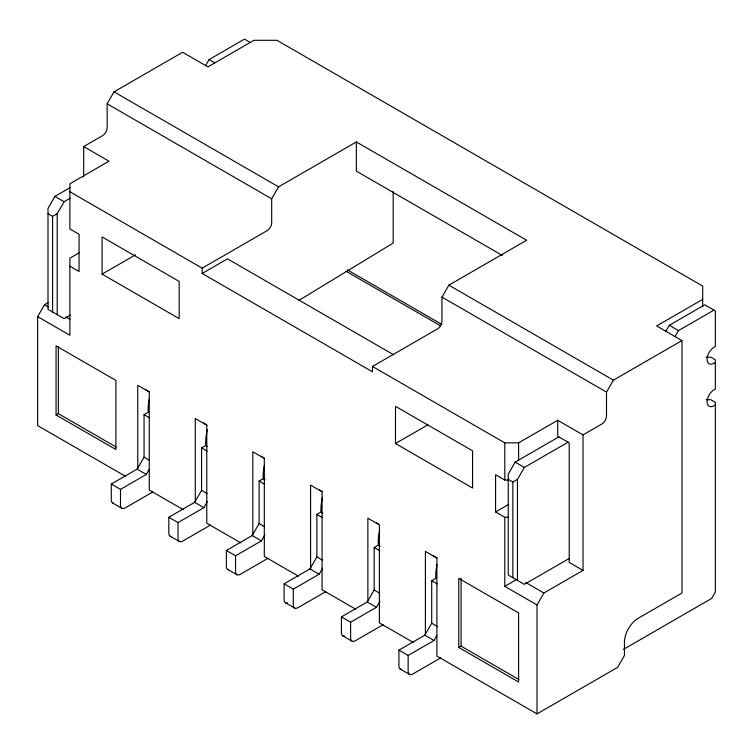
<?xml version="1.0" encoding="UTF-8"?>
<svg xmlns="http://www.w3.org/2000/svg" width="753" height="753" viewBox="0 0 753 753"><rect width="100%" height="100%" fill="white"/><g stroke="black" fill="none" stroke-linecap="round" stroke-linejoin="round"><path stroke-width="1.13" d="M83.677 176.964L83.677 146.59L102.54 135.691A6.504 3.756 -60 0 0 107.142 127.718L107.142 103.81L114.051 91.847L182.621 52.258L207.941 66.876L253.959 40.304L276.972 40.304L702.69 286.084L702.69 306.424M70.161 187.601L54.913 196.411L48.004 208.365L48.004 309.342L64.118 318.641L70.227 315.112M52.606 311.996L52.606 216.337L57.209 213.683L64.118 201.729L70.217 198.199M125.619 476.385L37.65 425.596L37.65 316.646L44.549 304.692L48.569 302.377M205.635 65.549L209.089 59.562L244.527 39.109L250.514 42.563M202.181 268.153L267.08 230.691A6.504 3.756 -60 0 0 271.682 222.719L271.682 198.801L278.582 186.848L356.367 141.941L526.648 240.254L448.873 285.161L441.973 297.115L441.973 321.032A6.504 3.756 -60 0 1 437.371 329.005L372.471 366.466L372.471 371.784L202.181 273.471L202.181 268.153L69.869 191.761M113.59 503.268A6.504 3.756 -60 0 1 111.284 499.992L111.284 484.047L137.14 469.119L144.049 457.165L144.049 414.649L148.19 412.258A45.566 26.308 -60 0 1 149.367 398.601M111.284 484.047L120.489 489.365L146.346 474.437L149.226 469.458M171.119 536.484A6.504 3.756 -60 0 1 168.813 533.209L168.813 517.264L194.669 502.336L201.578 490.382L201.578 447.866L205.72 445.475A45.566 26.308 -60 0 1 207.395 429.747M168.813 517.264L178.019 522.582L203.875 507.654L207.329 501.677M228.648 569.692A6.504 3.756 -60 0 1 226.352 566.425L226.352 550.481L252.199 535.552L259.107 523.599L259.107 481.082L263.249 478.692A45.566 26.308 -60 0 1 264.435 465.034M226.352 550.481L235.548 555.789L261.404 540.87L264.858 534.884M287.514 602.937A6.504 3.756 -60 0 1 284.107 599.774L284.107 583.829L309.963 568.901L316.862 556.938L316.862 514.431L321.004 512.031A45.566 26.308 -60 0 1 322.425 497.347M284.107 583.829L293.312 589.138L319.168 574.21L322.623 568.233M344.818 636.012A6.504 3.756 -60 0 1 341.41 632.849L341.41 616.905L367.266 601.976L374.166 590.023L374.166 547.506L378.307 545.116A45.566 26.308 -60 0 1 379.728 530.423M341.41 616.905L350.616 622.223L376.472 607.295L379.917 601.318M558.867 436.881L515.146 462.126L508.247 474.079L508.247 575.057L524.352 584.356L569.183 558.472M401.236 669.342A6.504 3.756 -60 0 1 398.939 666.066L398.939 650.121L424.796 635.193L431.695 623.239L431.695 580.723L435.836 578.332A45.566 26.308 -60 0 1 437.022 564.675M512.849 577.711L512.849 482.052L517.452 479.397L524.352 467.444L568.073 442.199M398.939 650.121L408.145 655.439L434.001 640.511L436.872 635.523M372.471 366.466L504.792 442.858L518.601 442.858L557.719 420.278L583.029 434.886L601.901 423.995A6.504 3.756 -60 0 0 606.504 416.023L606.504 392.106L613.403 380.152L681.983 340.563L681.983 592.997L638.262 618.232A19.522 11.276 -60 0 0 624.453 642.149L624.453 655.439L617.554 667.393L537.011 713.891L436.909 656.098L436.909 558.048L425.398 551.412L425.398 635.447M665.878 331.264L669.323 325.277L704.761 304.824L715.35 310.933L715.35 346.54L713.966 347.34A9.761 5.638 -60 0 0 707.067 359.294A9.761 5.638 -60 0 0 713.966 363.275L715.35 362.485M675.083 336.572L678.528 330.595L713.966 310.132M537.011 713.891L537.011 604.951L543.911 592.997L583.029 570.407L583.029 434.886M298.79 300.494L393.179 243.059L393.179 191.497M78.999 252.914L69.869 258.185L69.869 335.245L37.65 316.646M102.088 274.13L179.176 318.641L179.176 281.443L102.088 236.931L102.088 274.13L135.549 254.815M202.181 273.471L227.5 258.853L393.734 354.823M56.061 414.959L115.887 449.503L115.887 380.416L56.061 345.881L56.061 414.959L58.358 413.632L116.16 447.009M152.963 491.878L125.092 507.964A6.504 3.756 -60 0 1 120.489 505.31L120.489 489.365M210.492 525.095L182.621 541.181A6.504 3.756 -60 0 1 178.019 538.527L178.019 522.582M395.485 443.526L472.573 488.038L472.573 450.831L395.485 406.328L395.485 443.526L427.939 424.796M702.69 299.374L656.672 325.945L681.983 340.563M268.021 558.312L240.151 574.398A6.504 3.756 -60 0 1 235.548 571.734L235.548 555.789M325.776 591.651L297.915 607.737A6.504 3.756 -60 0 1 293.312 605.083L293.312 589.138M508.247 480.066L504.792 480.066L495.587 474.748L495.587 511.946L508.755 504.341M715.35 405.001L713.966 405.792A9.761 5.638 -60 0 1 707.067 401.81A9.761 5.638 -60 0 1 713.966 389.847L715.35 389.056L715.35 359.821L710.747 357.167L706.145 357.167M383.079 624.736L355.218 640.822A6.504 3.756 -60 0 1 350.616 638.168L350.616 622.223M495.587 511.946L504.792 517.264L504.792 586.352L516.624 579.518M440.609 657.953L412.748 674.039A6.504 3.756 -60 0 1 408.145 671.384L408.145 655.439M458.765 647.467L518.601 682.011L518.601 612.923L458.765 578.379L458.765 647.467L461.071 646.14L518.873 679.507M623.399 649.406L711.67 598.437L715.35 592.065L715.35 402.337L710.747 399.683L706.145 399.683M504.792 517.264L508.247 517.264M209.089 59.562L214.614 62.753M669.323 325.277L678.528 330.595M502.326 255.436L356.367 171.166L356.367 141.941M114.051 91.847L278.582 186.848M448.873 285.161L613.403 380.152M107.142 103.81L271.682 198.801M441.973 297.115L606.504 392.106M347.415 269.894L441.945 324.477M346.004 271.212L440.552 325.795M83.677 146.59L108.987 161.198L69.869 183.788L69.869 228.959L79.074 234.277L79.074 271.475L69.869 266.157M54.913 196.411L64.118 201.729M515.146 462.126L524.352 467.444M48.004 213.683L52.606 216.337M508.247 479.397L512.849 482.052M583.029 570.407L569.221 562.435L569.221 442.858L557.719 436.222L557.719 420.278M44.549 304.692L48.606 307.026M65.812 316.966L69.869 319.31M525.688 582.474L543.911 592.997M504.792 586.352L537.011 604.951M145.809 389.725L149.489 391.842M203.338 422.932L207.019 425.059M260.867 456.149L264.548 458.276M319.545 490.024L322.303 491.624M375.926 522.582L378.684 524.173M433.455 555.789L437.135 557.917M205.72 445.475L207.564 446.538M263.249 478.692L265.094 479.755M321.004 512.031L322.849 513.094M378.307 545.116L380.152 546.179M144.049 414.649L149.574 417.84M201.578 447.866L207.103 451.056M259.107 481.082L264.632 484.264M316.862 514.431L322.388 517.612M374.166 547.506L379.691 550.697M431.695 580.723L437.22 583.914M144.049 457.165L149.574 460.356M201.578 490.382L207.103 493.573M259.107 523.599L264.632 526.78M316.862 556.938L322.388 560.128M374.166 590.023L379.691 593.213M431.695 623.239L437.22 626.43M137.14 469.119L146.346 474.437M194.669 502.336L203.875 507.654M252.199 535.552L261.404 540.87M309.963 568.901L319.168 574.21M367.266 601.976L376.472 607.295M424.796 635.193L434.001 640.511M183.271 509.668L149.254 490.034L149.254 391.974L137.752 385.338L137.752 468.215M240.809 542.885L206.783 523.241L206.783 425.191L195.281 418.546L195.281 502.59M298.508 576.196L264.312 556.458L264.312 458.408L252.81 451.762L252.81 534.639M355.661 609.196L322.077 589.806L322.077 491.756L310.575 485.111L310.575 569.155M413.397 642.525L379.38 622.891L379.38 524.841L367.869 518.196L367.869 601.073M112.639 502.976L121.845 508.284M170.169 536.183L179.374 541.501M227.698 569.4L236.903 574.718M285.453 602.748L294.658 608.066M342.756 635.833L351.962 641.142M400.285 669.05L409.491 674.359M518.601 442.858L518.601 460.299M517.452 479.397L517.452 580.375M504.792 442.858L504.792 480.066M461.071 578.219L461.071 646.14M58.358 346.888L58.358 413.632M57.209 213.683L57.209 314.65"/></g></svg>
